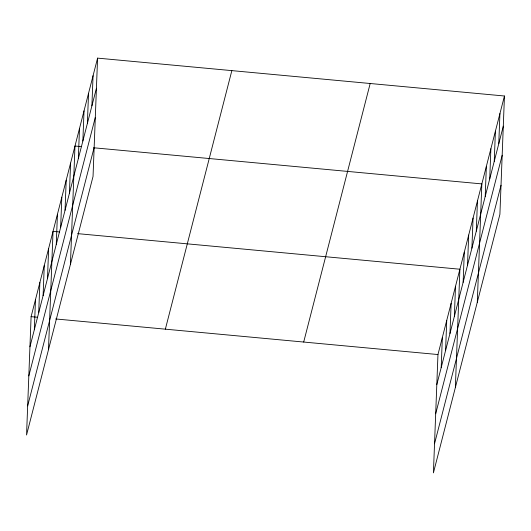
<?xml version="1.0" encoding="UTF-8"?>
<svg xmlns="http://www.w3.org/2000/svg" width="531" height="531" viewBox="0 0 531 531"><rect width="100%" height="100%" fill="white"/><g stroke="black" fill="none" stroke-linecap="round" stroke-linejoin="round"><path stroke-width="0.8" d="M97.585 58.125L31.097 316.668L26.55 434.995L93.038 176.458L97.585 58.125L504.45 96.005L499.903 214.332L433.415 472.875L437.962 354.542L504.45 96.005M34.329 329.744L35.484 299.603M38.717 312.679L39.871 282.538M43.104 295.614L44.259 265.48M47.491 278.549L48.646 248.415M48.494 349.677L53.04 231.35L59.585 231.961M56.266 244.426L57.428 214.285M60.653 227.361L61.815 197.22M65.041 210.296L66.202 180.162M69.435 193.231L70.59 163.097M70.431 264.358L74.977 146.032L81.528 146.642M78.342 158.59L79.497 128.449M82.863 141.007L84.024 110.873M87.383 123.431L88.544 93.29M91.903 105.848L93.064 75.707M441.188 367.618L442.35 337.484M445.582 350.553L446.737 320.419M449.969 333.495L451.124 303.354M454.357 316.43L455.512 286.289M455.359 387.557L459.899 269.224L77.599 233.633M463.132 282.3L464.293 252.165M467.519 265.234L468.681 235.1M471.906 248.176L473.068 218.035M476.3 231.111L477.455 200.97M477.296 302.239L481.843 183.905L93.808 147.784M485.208 196.463L486.363 166.329M489.728 178.887L490.883 148.746M494.248 161.305L495.41 131.164M498.768 143.722L499.93 113.588M29.935 346.809L96.43 88.265M28.82 375.908L95.308 117.371M27.665 405.896L94.16 147.352M165.36 329.167L231.848 70.63M303.692 342.044L370.187 83.506M436.801 384.683L503.295 126.146M435.685 413.788L502.173 155.244M434.531 443.77L501.025 185.226M31.097 316.668L37.648 317.279M55.655 318.952L437.962 354.542"/></g></svg>
